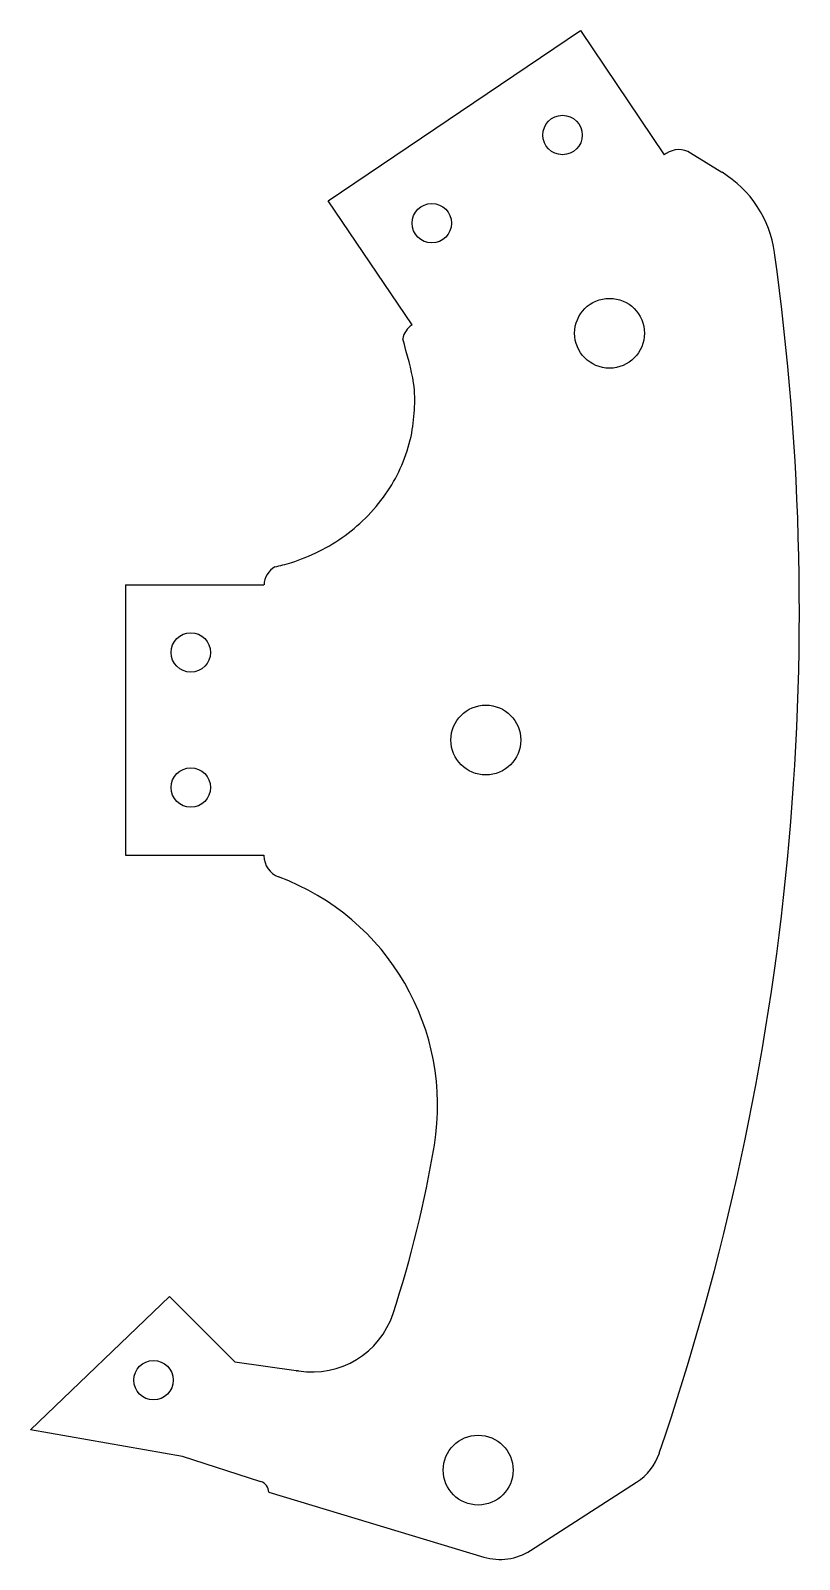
# Model space of a CAD drawing. Extents: x 78 to 146, y -63 to 73.
import ezdxf

# ---------------------------------------------------------------- set-up
doc = ezdxf.new("R2010")
doc.units = 0
doc.layers.add('VISIBLE', color=7, linetype='CONTINUOUS')

msp = doc.modelspace()

# ---------------------------------------------------------------- linework, layer by layer
at = {"layer": 'VISIBLE'}
for p, q in [((104.2, 57.85), (126.59, 72.95)), ((126.59, 72.95), (134.02, 61.92)), ((134.2, 62.04), (134.02, 61.92)), ((136.37, 62.09), (139.15, 60.37)), ((111.64, 46.83), (104.2, 57.85)), ((86.2, 23.75), (98.5, 23.75)), ((86.2, 23.75), (86.2, -0.25)), ((86.2, -0.25), (98.5, -0.25)), ((98.5, -0.25), (98.5, -0.31)), ((90.12, -39.42), (77.79, -51.27)), ((90.12, -39.42), (95.92, -45.23)), ((95.92, -45.23), (101.35, -46.01)), ((91.26, -53.64), (77.79, -51.27)), ((98.23, -55.87), (91.26, -53.64)), ((98.93, -56.8), (118, -62.56)), ((122.16, -61.97), (131.57, -55.91))]:
    msp.add_line(p, q, dxfattribs=at)
for centre, radius in [((125, 63.68), 1.75), ((113.39, 55.85), 1.75), ((129.17, 46.08), 3.1), ((92, 17.75), 1.75), ((118.19, 9.97), 3.1), ((92, 5.75), 1.75), ((88.7, -46.86), 1.75), ((117.51, -54.84), 3.1)]:
    msp.add_circle(centre, radius, dxfattribs=at)
for centre, radius, start, end in [((135.32, 60.38), 2, 58.3592, 124), ((133.91, 51.86), 10, 7.9388, 58.3592), ((-84.62, 21.38), 230.64, 341.1008, 7.9388), ((112.77, 45.18), 2, 124.4083, 168.1435), ((100.5, 23.64), 2, 121.4425, 176.769), ((100.5, -0.31), 2, 180, 249.6251), ((92.27, -22.47), 21.64, 350.6146, 69.6251), ((14.96, -9.7), 100, 341.7999, 350.6146), ((102.78, -38.57), 7.56, 260.8517, 341.7999), ((101.49, -45.02), 1, 261.7853, 267.9114), ((101.42, -47.02), 1, 80.8517, 87.9114), ((128.86, -51.71), 5, 302.8032, 341.1008), ((97.93, -56.82), 1, 1.253, 72.2951), ((119.45, -57.77), 5, 253.2113, 302.8032)]:
    msp.add_arc(centre, radius, start, end, dxfattribs=at)
msp.add_open_spline([(99.46, 25.34), (99.93, 25.45), (101.01, 25.7), (103.48, 26.68), (105.74, 28.08), (107.8, 29.85), (109.56, 32.04), (110.8, 34.32), (111.63, 36.9), (111.9, 39.29), (111.91, 41.77), (111.21, 44.21), (110.81, 45.59)], degree=3, knots=[0, 0, 0, 0, 0.077196, 0.177465, 0.279099, 0.38074, 0.483945, 0.583552, 0.684904, 0.779857, 0.876117, 1, 1, 1, 1], dxfattribs=at)

doc.saveas('drawing.dxf')
